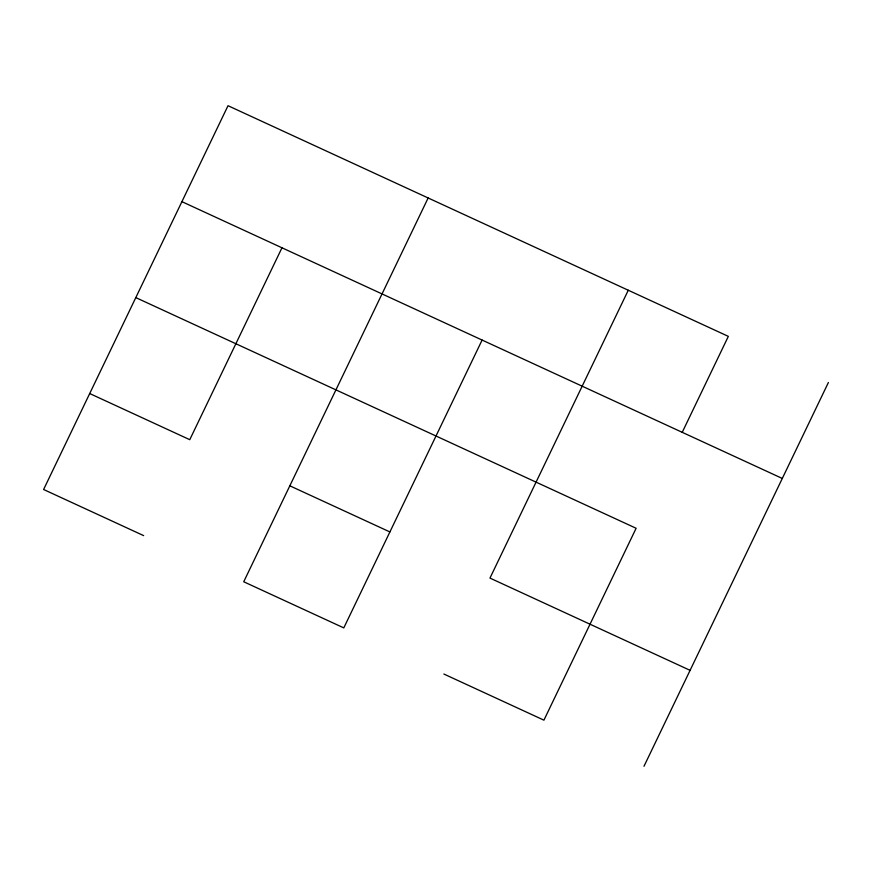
<?xml version="1.0" encoding="UTF-8"?>
<svg xmlns="http://www.w3.org/2000/svg" width="872" height="872" viewBox="0 0 872 872"><rect width="100%" height="100%" fill="white"/><g stroke="black" fill="none" stroke-linecap="round" stroke-linejoin="round"><path stroke-width="1.31" d="M281.972 247.79L189.769 439.684L89.707 393.545M428.141 197.977L243.724 581.766L343.797 627.894L482.107 340.058M628.276 290.234L489.966 578.082L690.09 670.339M682.231 432.316L728.338 336.374L228.017 105.708L43.6 489.497L143.662 535.626M643.983 766.292L828.4 382.503M181.91 201.661L782.293 478.456M135.803 297.603L636.124 528.269L543.921 720.163L443.859 674.023M289.831 485.813L389.893 531.942"/></g></svg>
